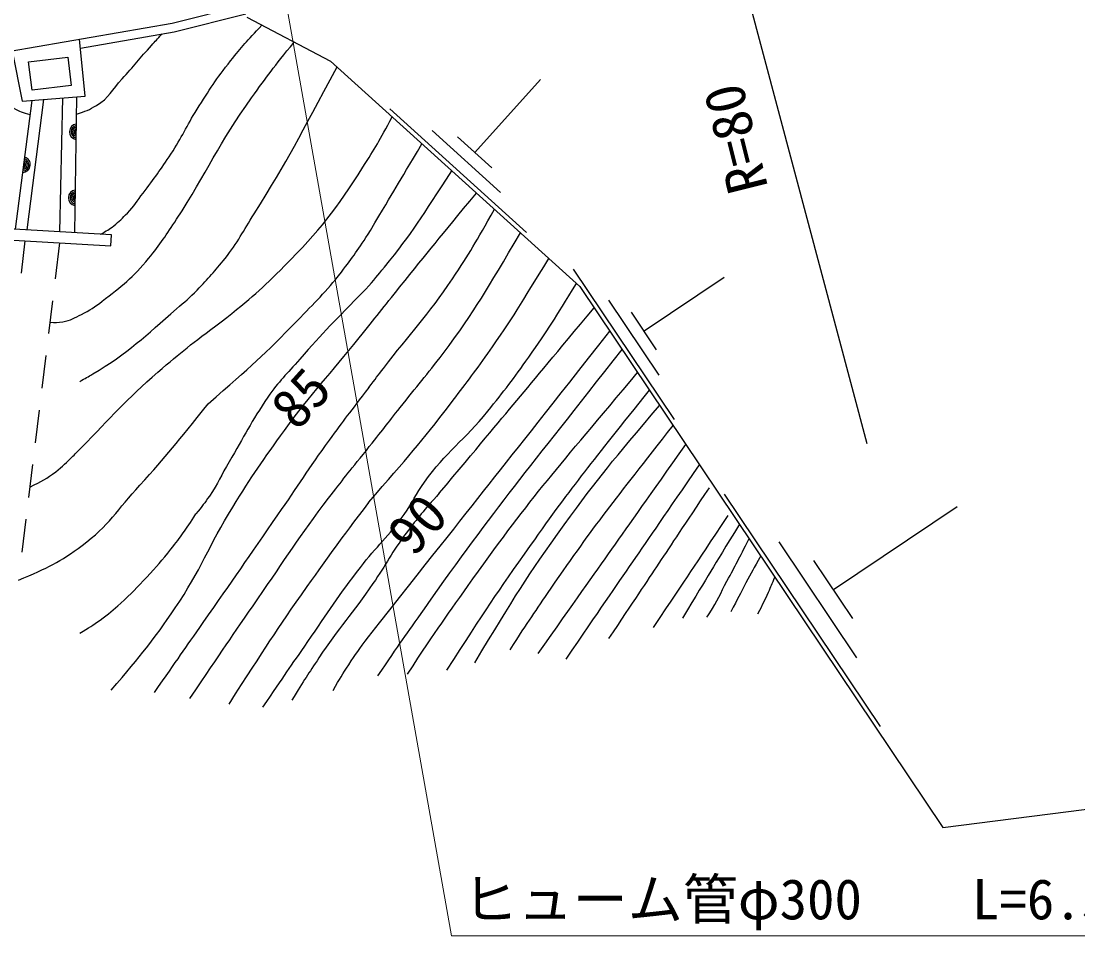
# Model space of a CAD drawing. Units: millimetres, scale not verified. Extents: x 40000 to 680000, y 20000 to 380000.
# Drawn here: x 126736 to 174752, y 243688 to 285240 of the extents above; entities that cross this region are included whole.
import ezdxf
from ezdxf.enums import TextEntityAlignment as Align

# ---------------------------------------------------------------- set-up
doc = ezdxf.new("R2010")
doc.units = ezdxf.units.MM
doc.header["$LTSCALE"] = 1000
for name, color, linetype, lineweight in [('M-BGD', 7, 'Continuous', 25), ('M-BMK-SRVR', 3, 'Continuous', 25), ('M-STR-HTXT', 7, 'Continuous', 13)]:
    doc.layers.add(name, color=color, linetype=linetype, lineweight=lineweight)
doc.styles.add('ＭＳ ゴシック', font='')
doc.styles.get('ＭＳ ゴシック').set_extended_font_data('MS Gothic')

msp = doc.modelspace()

# ---------------------------------------------------------------- linework, layer by layer
at = {"layer": 'M-BGD'}
for p, q in [((147345, 279275), (150338, 282586)), ((126473, 275785), (127234, 281641)), ((127010, 275754), (127766, 281684)), ((128621, 281753), (128478, 275667)), ((129259, 281805), (129160, 275627)), ((149701, 275641), (143492, 281254)), ((148523, 277458), (145419, 280265)), ((148121, 278574), (146569, 279977)), ((126750, 273788), (126915, 275256)), ((128477, 275164), (128278, 273531)), ((156422, 267140), (151834, 273972)), ((155039, 271168), (158683, 273615)), ((128158, 272538), (127977, 271049)), ((155731, 269154), (153437, 272570)), ((155613, 270314), (154466, 272022)), ((127856, 270056), (127676, 268567)), ((127555, 267575), (127374, 266086)), ((127254, 265093), (127073, 263604)), ((165782, 253203), (158700, 263748)), ((163647, 259420), (169271, 263197)), ((126953, 262611), (126772, 261122)), ((164715, 256312), (161174, 261584)), ((164532, 258102), (162762, 260738))]:
    msp.add_line(p, q, dxfattribs=at)
for points in [[(136986, 285421), (140799, 283420), (152126, 273179), (168624, 248614), (175866, 249539), (185121, 255776), (200895, 276378), (209646, 287604)], [(86107, 286669), (90335, 285419), (94856, 284421), (99113, 283715), (103285, 283290), (107071, 283007), (112785, 282813), (118652, 282989), (124998, 283661), (133599, 285148), (136862, 285959)], [(129431, 284017), (133683, 284752), (136953, 285565)], [(126324, 283890), (126789, 281605), (129648, 281836), (129391, 284421)]]:
    msp.add_lwpolyline(points, dxfattribs=at)
for points in [[(129008, 282315), (127233, 282102), (127077, 283397), (128853, 283610)], [(125075, 275364), (130811, 275027), (130840, 275528), (125105, 275866)]]:
    msp.add_lwpolyline(points, close=True, dxfattribs=at)
for centre, radius, start, end in [((129288, 280215), 354, 97.8803, 260.2855), ((129288, 280215), 283, 100.1043, 258.0614), ((129288, 280215), 212, 103.8506, 254.3151), ((129288, 280215), 142, 111.5624, 246.6034), ((129288, 280215), 100, 121.88, 236.2857), ((129288, 280215), 100, 121.88, 236.2857), ((126799, 278720), 354, 271.3921, 73.7973), ((126799, 278720), 283, 273.6162, 71.5733), ((126799, 278720), 212, 277.3625, 67.8269), ((126799, 278720), 142, 285.0742, 60.1152), ((126799, 278720), 100, 295.3919, 49.7975), ((126799, 278720), 100, 295.3919, 49.7975), ((129240, 277215), 354, 97.8803, 260.2855), ((129240, 277215), 283, 100.1043, 258.0614), ((129240, 277215), 212, 103.8506, 254.3151), ((129240, 277215), 142, 111.5624, 246.6034), ((129240, 277215), 100, 121.88, 236.2857), ((129240, 277215), 100, 121.88, 236.2857)]:
    msp.add_arc(centre, radius, start, end, dxfattribs=at)
for points, knots in [([(130345, 275557), (130632, 275720), (130723, 275776), (130945, 275944), (131209, 276145), (131336, 276283), (131564, 276523), (131873, 276848), (132005, 277067), (132276, 277425), (132790, 278106), (133075, 278491), (133546, 279203), (134052, 279969), (134239, 280459), (134731, 281235), (135291, 282118), (135603, 282618), (136255, 283436), (136780, 284095), (136981, 284320), (137678, 285058)], [0, 0, 0, 0, 1, 1, 1, 2, 2, 2, 3, 3, 3, 4, 4, 4, 5, 5, 5, 6, 6, 6, 7, 7, 7, 7]), ([(128040, 271569), (128300, 271546), (128405, 271549), (128635, 271583), (128987, 271634), (129160, 271769), (129482, 271921), (129871, 272106), (130072, 272251), (130413, 272514), (131302, 273200), (131826, 273586), (132530, 274461), (133065, 275126), (133333, 275524), (133800, 276239), (135184, 278362), (135723, 279706), (137207, 281760), (137936, 282768), (138190, 283123), (139143, 284289)], [0, 0, 0, 0, 1, 1, 1, 2, 2, 2, 3, 3, 3, 4, 4, 4, 5, 5, 5, 6, 6, 6, 7, 7, 7, 7]), ([(129246, 281021), (129662, 281138), (129828, 281213), (130163, 281410), (130726, 281740), (130880, 282132), (131321, 282613), (131856, 283198), (132128, 283551), (132661, 284137), (132847, 284342), (132906, 284408), (133140, 284658)], [0, 0, 0, 0, 1, 1, 1, 2, 2, 2, 3, 3, 3, 4, 4, 4, 4]), ([(129397, 268873), (129680, 269019), (129760, 269076), (129990, 269212), (131611, 270174), (132377, 270938), (133800, 272175), (134171, 272498), (134390, 272668), (134731, 273022), (135252, 273561), (135532, 273877), (136001, 274461), (136593, 275198), (136816, 275691), (137322, 276489), (138924, 279015), (139354, 279934), (141090, 283157)], [0, 0, 0, 0, 1, 1, 1, 2, 2, 2, 3, 3, 3, 4, 4, 4, 5, 5, 5, 6, 6, 6, 6]), ([(125179, 282545), (125369, 282254), (125439, 282159), (125637, 281937), (125894, 281651), (126048, 281485), (126382, 281295), (126662, 281137), (126799, 281093), (127150, 280999)], [0, 0, 0, 0, 1, 1, 1, 2, 2, 2, 3, 3, 3, 3]), ([(135832, 271583), (137225, 272679), (137650, 273062), (138710, 274123), (140292, 275704), (141073, 276719), (142266, 278610), (142817, 279482), (143024, 279801), (143592, 280894)], [0, 0, 0, 0, 1, 1, 1, 2, 2, 2, 3, 3, 3, 3]), ([(142395, 273063), (142811, 273526), (142917, 273669), (143243, 274065), (144567, 275678), (144916, 276324), (146309, 278438)], [0, 0, 0, 0, 1, 1, 1, 2, 2, 2, 2]), ([(130828, 254850), (132264, 256528), (132699, 257055), (133738, 258585), (134896, 260290), (135271, 261414), (136351, 263169), (137210, 264565), (137738, 265319), (138700, 266646), (139940, 268359), (140780, 269207), (142103, 270857), (142821, 271753), (143217, 272259), (143936, 273154), (145286, 274835), (145722, 275359), (147423, 277431)], [0, 0, 0, 0, 1, 1, 1, 2, 2, 2, 3, 3, 3, 4, 4, 4, 5, 5, 5, 6, 6, 6, 6]), ([(142533, 268594), (142856, 269019), (142938, 269126), (143198, 269466), (144414, 271059), (145222, 271860), (146330, 273530), (147128, 274732), (147396, 275171), (148242, 276691)], [0, 0, 0, 0, 1, 1, 1, 2, 2, 2, 3, 3, 3, 3]), ([(135239, 267857), (137204, 269599), (137786, 270067), (139276, 271628), (140083, 272473), (140573, 272918), (141289, 273842), (141840, 274553), (142026, 274822), (142605, 275731)], [0, 0, 0, 0, 1, 1, 1, 2, 2, 2, 3, 3, 3, 3]), ([(142424, 265741), (143171, 266690), (143359, 266928), (143960, 267688), (144719, 268648), (145172, 269165), (145907, 270143), (147434, 272176), (147847, 272978), (149429, 275617)], [0, 0, 0, 0, 1, 1, 1, 2, 2, 2, 3, 3, 3, 3]), ([(142520, 263370), (144343, 265488), (144863, 266047), (146246, 267857), (146920, 268740), (147296, 269237), (147939, 270143), (149099, 271777), (149431, 272372), (150708, 274461)], [0, 0, 0, 0, 1, 1, 1, 2, 2, 2, 3, 3, 3, 3]), ([(137726, 254076), (138708, 255527), (138961, 255897), (139765, 257056), (140685, 258379), (141163, 259149), (142149, 260424), (142895, 261390), (143437, 261835), (144142, 262831), (144534, 263383), (144666, 263751), (145060, 264301), (146043, 265672), (146882, 266205), (147939, 267519), (148694, 268456), (149103, 268993), (149802, 269974), (150705, 271243), (150974, 271705), (151964, 273326)], [0, 0, 0, 0, 1, 1, 1, 2, 2, 2, 3, 3, 3, 4, 4, 4, 5, 5, 5, 6, 6, 6, 7, 7, 7, 7]), ([(142395, 273063), (140930, 271564), (140513, 271169), (139393, 269877), (138818, 269215), (138440, 268885), (137949, 268159), (137201, 267050), (136862, 266378), (136185, 265225), (135829, 264620), (135692, 264243), (135291, 263667), (135064, 263340), (134980, 263223), (134678, 262853)], [0, 0, 0, 0, 1, 1, 1, 2, 2, 2, 3, 3, 3, 4, 4, 4, 5, 5, 5, 5]), ([(127130, 264072), (127691, 264360), (127885, 264446), (128310, 264773), (128634, 265022), (128797, 265186), (129089, 265472), (129245, 265624), (129325, 265717), (129479, 265873), (130817, 267228), (131512, 268051), (132953, 269297), (134039, 270236), (134438, 270552), (135832, 271583)], [0, 0, 0, 0, 1, 1, 1, 2, 2, 2, 3, 3, 3, 4, 4, 4, 5, 5, 5, 5]), ([(142944, 255496), (143940, 256976), (144225, 257360), (145060, 258544), (148395, 263272), (149646, 264722), (154046, 270320)], [0, 0, 0, 0, 1, 1, 1, 2, 2, 2, 2]), ([(144298, 255581), (145663, 257671), (146074, 258233), (147262, 259899), (149982, 263715), (151077, 264890), (154747, 269276)], [0, 0, 0, 0, 1, 1, 1, 2, 2, 2, 2]), ([(142533, 268594), (141649, 267454), (141418, 267146), (140728, 266199), (139780, 264899), (139306, 264131), (138390, 262808), (137069, 260898), (136326, 259831), (134999, 257926), (134131, 256682), (133860, 256292), (132776, 254741)], [0, 0, 0, 0, 1, 1, 1, 2, 2, 2, 3, 3, 3, 4, 4, 4, 4]), ([(146076, 255750), (147844, 258498), (148344, 259244), (149886, 261423), (151891, 264254), (152638, 265154), (155286, 268474)], [0, 0, 0, 0, 1, 1, 1, 2, 2, 2, 2]), ([(126617, 259846), (127968, 260419), (128476, 260659), (129513, 261424), (130701, 262301), (131133, 263064), (132126, 264157), (133396, 265555), (133787, 266059), (135239, 267857)], [0, 0, 0, 0, 1, 1, 1, 2, 2, 2, 3, 3, 3, 3]), ([(147346, 256089), (149174, 259110), (149697, 259993), (151410, 262354), (153005, 264551), (153617, 265283), (155748, 267785)], [0, 0, 0, 0, 1, 1, 1, 2, 2, 2, 2]), ([(148955, 256681), (149824, 258036), (150077, 258393), (150818, 259475), (152856, 262456), (153642, 263376), (156359, 266875)], [0, 0, 0, 0, 1, 1, 1, 2, 2, 2, 2]), ([(134403, 254466), (135894, 256675), (136275, 257240), (137497, 259004), (138737, 260794), (139381, 261834), (140705, 263564), (141363, 264424), (141582, 264713), (142424, 265741)], [0, 0, 0, 0, 1, 1, 1, 2, 2, 2, 3, 3, 3, 3]), ([(145738, 263793), (145000, 262965), (144787, 262717), (144234, 261983), (143589, 261126), (143331, 260574), (142722, 259691), (141798, 258351), (141173, 257676), (140270, 256322), (139773, 255579), (139607, 255330), (139032, 254397)], [0, 0, 0, 0, 1, 1, 1, 2, 2, 2, 3, 3, 3, 4, 4, 4, 4]), ([(142520, 263370), (141148, 261556), (140787, 261063), (139720, 259554), (138273, 257508), (137836, 256805), (136167, 254214)], [0, 0, 0, 0, 1, 1, 1, 2, 2, 2, 2]), ([(129397, 257443), (129845, 257705), (129978, 257785), (130328, 258036), (130710, 258310), (130911, 258483), (131260, 258798), (131746, 259237), (131996, 259507), (132445, 259983), (132895, 260461), (133137, 260739), (133546, 261253), (134022, 261853), (134167, 262080), (134678, 262853)], [0, 0, 0, 0, 1, 1, 1, 2, 2, 2, 3, 3, 3, 4, 4, 4, 5, 5, 5, 5]), ([(157892, 258161), (157960, 258257), (157977, 258286), (158030, 258368), (158377, 258901), (158508, 259238), (158809, 259800), (159210, 260550), (159332, 260792), (159814, 261731)], [0, 0, 0, 0, 1, 1, 1, 2, 2, 2, 3, 3, 3, 3]), ([(160341, 260947), (160011, 260355), (159926, 260202), (159668, 259720), (159394, 259208), (159310, 259042), (158981, 258402)], [0, 0, 0, 0, 1, 1, 1, 2, 2, 2, 2]), ([(160218, 258322), (160457, 258790), (160526, 258916), (160700, 259307), (160816, 259570), (160854, 259659), (160986, 259987)], [0, 0, 0, 0, 1, 1, 1, 2, 2, 2, 2]), ([(140911, 254833), (141238, 255398), (141330, 255554), (141622, 256001), (141953, 256512), (142078, 256676), (142520, 257274)], [0, 0, 0, 0, 1, 1, 1, 2, 2, 2, 2])]:
    msp.add_open_spline(points, degree=3, knots=knots, dxfattribs=at)
for points in [[(142605, 275731), (143776, 277700), (143776, 277700), (144948, 279668)], [(145738, 263793), (149256, 268004), (149256, 268004), (152773, 272215)], [(142520, 257274), (148005, 264211), (148005, 264211), (153489, 271149)], [(150225, 256512), (153583, 261261), (153583, 261261), (156941, 266010)], [(151495, 256258), (154527, 260673), (154527, 260673), (157559, 265089)], [(153442, 257189), (155728, 260618), (155728, 260618), (158014, 264047)], [(155474, 257697), (157168, 260237), (157168, 260237), (158861, 262777)], [(159371, 262390), (158076, 260253), (158076, 260253), (156781, 258116)]]:
    msp.add_open_spline(points, degree=3, dxfattribs=at)
at = {"layer": 'M-BMK-SRVR'}
msp.add_line((157707, 294072), (165163, 266051), dxfattribs=at)
at = {"layer": 'M-STR-HTXT'}
msp.add_lwpolyline([(138308, 288715), (146289, 243688), (176489, 243688)], dxfattribs=at)

# ---------------------------------------------------------------- texts
at = {"layer": 'M-BGD', "style": 'ＭＳ ゴシック'}
for s, p in [('85', (139696, 266212)), ('90', (144985, 260487))]:
    msp.add_text(s, height=1833, rotation=48.032, dxfattribs=at).set_placement(p, align=Align.BOTTOM_LEFT)
at = {"layer": 'M-BMK-SRVR', "style": 'ＭＳ ゴシック'}
msp.add_text('R=80', height=1833, rotation=104.036, dxfattribs=at).set_placement((159794, 277472), align=Align.MIDDLE_LEFT)
at = {"layer": 'M-STR-HTXT', "style": 'ＭＳ ゴシック'}
msp.add_text('ヒューム管φ300\u3000\u3000L=6.5', height=1833, dxfattribs=at).set_placement((161489, 243888), align=Align.BOTTOM_CENTER)

doc.saveas('drawing.dxf')
